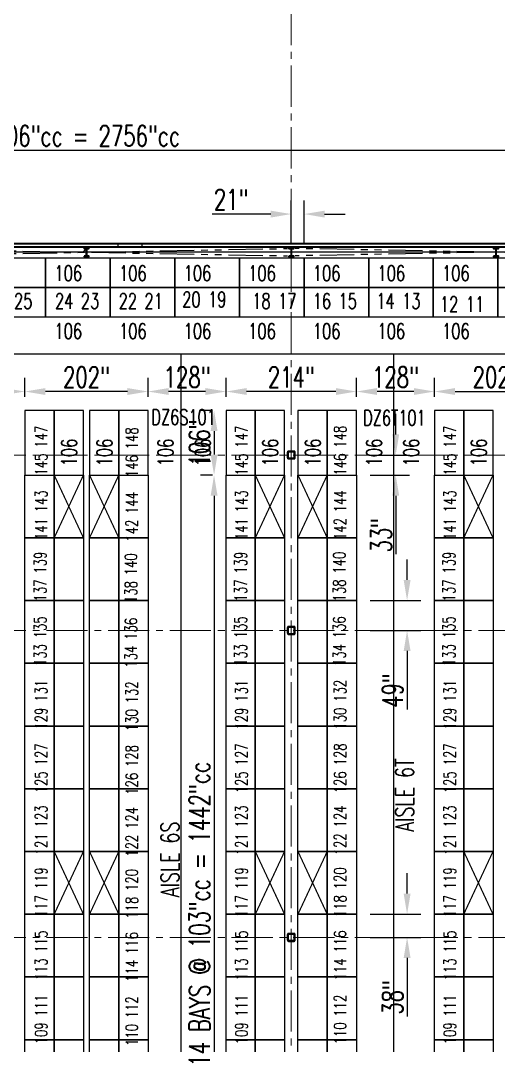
# Model space of a CAD drawing. Header units: inches. Extents: x -1028 to 37906, y -2339 to 19896.
# Drawn here: x 5426 to 6210, y 2828 to 4511 of the extents above; entities that cross this region are included whole.
import ezdxf

# ---------------------------------------------------------------- set-up
doc = ezdxf.new("R2010")
doc.units = ezdxf.units.IN
doc.header["$LTSCALE"] = 90
doc.header["$MEASUREMENT"] = 0
for name, pattern in [('CENTER2', [1.125, 0.75, -0.125, 0.125, -0.125]), ('HIDDEN', [0.375, 0.25, -0.125]), ('HIDDEN2', [0.1875, 0.125, -0.0625]), ('PHANTOM2', [1.25, 0.625, -0.125, 0.125, -0.125, 0.125, -0.125])]:
    doc.linetypes.add(name, pattern=pattern)
for name, color, linetype in [('FDIM', 2, 'Continuous'), ('HIDDENL', 94, 'HIDDEN'), ('RACKING', 5, 'Continuous')]:
    doc.layers.add(name, color=color, linetype=linetype)
for name, color, linetype, lineweight in [('X02461AFP1$0$UCB', 1, 'Continuous', 25), ('X02461AFP1$0$UCENTER', 9, 'CENTER2', 13), ('X02461AFP1$0$UCOLS', 6, 'Continuous', 40), ('X02461AFP1$0$UFACCESS', 2, 'HIDDEN2', 25), ('X02461AFP1$0$UWI1', 6, 'Continuous', 40), ('X02461AFP1$0$UXBRACE', 2, 'PHANTOM2', 25)]:
    doc.layers.add(name, color=color, linetype=linetype, lineweight=lineweight)
doc.styles.add('2thirds', font='romans.shx', dxfattribs={"width": 0.7})
doc.dimstyles.new('2tfrac16', dxfattribs={"dimscale": 360, "dimtxt": 0.0938, "dimasz": 0.0938, "dimexe": 0.0625, "dimexo": 0.0625, "dimgap": 0.01, "dimtad": 1, "dimdec": 4, "dimzin": 1, "dimdsep": 46, "dimlunit": 5, "dimtxsty": '2thirds', "dimcen": 0.09, "dimclrd": 256, "dimclre": 256, "dimclrt": 256, "dimadec": 0, "dimazin": 0, "dimtfac": 0.75, "dimtdec": 4, "dimtofl": 0, "dimtmove": 0, "dimatfit": 0, "dimfxl": 1, "dimfrac": 2, "dimtolj": 1, "dimtzin": 0, "dimarcsym": 0})

# ---------------------------------------------------------------- blocks, each defined once
blk = doc.blocks.new('BAY')
blk.add_lwpolyline([(1, 1), (1, 0), (0, 0), (0, 1)], close=True)
blk = doc.blocks.new('*D14')
at = {"layer": 'Defpoints', "color": 0}
for p in [(6307, 3902.2), (6105, 3871), (6307, 3871)]:
    blk.add_point(p, dxfattribs=at)
at = {"layer": 'FDIM', "lineweight": -2}
for p, q in [((6105, 3893.5), (6105, 3924.7)), ((6307, 3893.5), (6307, 3924.7)), ((6138.7, 3902.2), (6273.2, 3902.2))]:
    blk.add_line(p, q, dxfattribs=at)
at = {"layer": 'FDIM'}
for points in [[(6138.7, 3907.9), (6138.7, 3896.6), (6105, 3902.2)], [(6273.2, 3907.9), (6273.2, 3896.6), (6307, 3902.2)]]:
    blk.add_solid(points, dxfattribs=at)
at = {"layer": 'FDIM', "insert": (6206, 3925.9), "char_height": 33.77, "attachment_point": 5, "style": '2thirds'}
blk.add_mtext('\\A1;202"', dxfattribs=at)
blk = doc.blocks.new('*D16')
at = {"layer": 'Defpoints', "color": 0}
for p in [(5977, 3902.2), (5977, 3871), (6105, 3871)]:
    blk.add_point(p, dxfattribs=at)
at = {"layer": 'FDIM', "lineweight": -2}
for p, q in [((5977, 3893.5), (5977, 3924.7)), ((6105, 3893.5), (6105, 3924.7)), ((6071.2, 3902.2), (6010.7, 3902.2))]:
    blk.add_line(p, q, dxfattribs=at)
at = {"layer": 'FDIM'}
for points in [[(6010.7, 3907.9), (6010.7, 3896.6), (5977, 3902.2)], [(6071.2, 3907.9), (6071.2, 3896.6), (6105, 3902.2)]]:
    blk.add_solid(points, dxfattribs=at)
at = {"layer": 'FDIM', "insert": (6041, 3925.9), "char_height": 33.77, "attachment_point": 5, "style": '2thirds'}
blk.add_mtext('\\A1;128"', dxfattribs=at)
blk = doc.blocks.new('*D17')
at = {"layer": 'Defpoints', "color": 0}
for p in [(5763, 3902.2), (5763, 3871), (5977, 3871)]:
    blk.add_point(p, dxfattribs=at)
at = {"layer": 'FDIM', "lineweight": -2}
for p, q in [((5763, 3893.5), (5763, 3924.7)), ((5977, 3893.5), (5977, 3924.7)), ((5943.2, 3902.2), (5796.7, 3902.2))]:
    blk.add_line(p, q, dxfattribs=at)
at = {"layer": 'FDIM'}
for points in [[(5796.7, 3907.9), (5796.7, 3896.6), (5763, 3902.2)], [(5943.2, 3907.9), (5943.2, 3896.6), (5977, 3902.2)]]:
    blk.add_solid(points, dxfattribs=at)
at = {"layer": 'FDIM', "insert": (5870, 3925.9), "char_height": 33.77, "attachment_point": 5, "style": '2thirds'}
blk.add_mtext('\\A1;214"', dxfattribs=at)
blk = doc.blocks.new('*D18')
at = {"layer": 'Defpoints', "color": 0}
for p in [(5635, 3902.2), (5635, 3871), (5763, 3871)]:
    blk.add_point(p, dxfattribs=at)
at = {"layer": 'FDIM', "lineweight": -2}
for p, q in [((5635, 3893.5), (5635, 3924.7)), ((5763, 3893.5), (5763, 3924.7)), ((5729.2, 3902.2), (5668.7, 3902.2))]:
    blk.add_line(p, q, dxfattribs=at)
at = {"layer": 'FDIM'}
for points in [[(5668.7, 3907.9), (5668.7, 3896.6), (5635, 3902.2)], [(5729.2, 3907.9), (5729.2, 3896.6), (5763, 3902.2)]]:
    blk.add_solid(points, dxfattribs=at)
at = {"layer": 'FDIM', "insert": (5699, 3925.9), "char_height": 33.77, "attachment_point": 5, "style": '2thirds'}
blk.add_mtext('\\A1;128"', dxfattribs=at)
blk = doc.blocks.new('*D19')
at = {"layer": 'Defpoints', "color": 0}
for p in [(5433, 3902.2), (5433, 3871), (5635, 3871)]:
    blk.add_point(p, dxfattribs=at)
at = {"layer": 'FDIM', "lineweight": -2}
for p, q in [((5433, 3893.5), (5433, 3924.7)), ((5635, 3893.5), (5635, 3924.7)), ((5601.2, 3902.2), (5466.7, 3902.2))]:
    blk.add_line(p, q, dxfattribs=at)
at = {"layer": 'FDIM'}
for points in [[(5466.7, 3907.9), (5466.7, 3896.6), (5433, 3902.2)], [(5601.2, 3907.9), (5601.2, 3896.6), (5635, 3902.2)]]:
    blk.add_solid(points, dxfattribs=at)
at = {"layer": 'FDIM', "insert": (5534, 3925.9), "char_height": 33.77, "attachment_point": 5, "style": '2thirds'}
blk.add_mtext('\\A1;202"', dxfattribs=at)
blk = doc.blocks.new('*D20')
at = {"layer": 'Defpoints', "color": 0}
for p in [(5433, 3902.2), (5305, 3871), (5433, 3871)]:
    blk.add_point(p, dxfattribs=at)
at = {"layer": 'FDIM', "lineweight": -2}
for p, q in [((5305, 3893.5), (5305, 3924.7)), ((5433, 3893.5), (5433, 3924.7)), ((5338.7, 3902.2), (5399.2, 3902.2))]:
    blk.add_line(p, q, dxfattribs=at)
at = {"layer": 'FDIM'}
for points in [[(5338.7, 3907.9), (5338.7, 3896.6), (5305, 3902.2)], [(5399.2, 3907.9), (5399.2, 3896.6), (5433, 3902.2)]]:
    blk.add_solid(points, dxfattribs=at)
at = {"layer": 'FDIM', "insert": (5369, 3925.9), "char_height": 33.77, "attachment_point": 5, "style": '2thirds'}
blk.add_mtext('\\A1;128"', dxfattribs=at)
blk = doc.blocks.new('*D33')
at = {"layer": 'Defpoints', "color": 0}
for p in [(5763, 3765), (5743.3, 2323), (5763, 2323)]:
    blk.add_point(p, dxfattribs=at)
at = {"layer": 'FDIM', "lineweight": -2}
for p, q in [((5740.5, 3765), (5720.8, 3765)), ((5743.3, 3731.2), (5743.3, 2356.8)), ((5740.5, 2323), (5720.8, 2323))]:
    blk.add_line(p, q, dxfattribs=at)
at = {"layer": 'FDIM'}
for points in [[(5737.7, 3731.2), (5749, 3731.2), (5743.3, 3765)], [(5737.7, 2356.8), (5749, 2356.8), (5743.3, 2323)]]:
    blk.add_solid(points, dxfattribs=at)
at = {"layer": 'FDIM', "insert": (5719.6, 3044), "char_height": 33.768, "attachment_point": 5, "rotation": 90, "style": '2thirds'}
blk.add_mtext('\\A1;14 BAYS @ 103"cc = 1442"cc', dxfattribs=at)
blk = doc.blocks.new('*D34')
at = {"layer": 'Defpoints', "color": 0}
for p in [(5763, 3871), (5743.3, 3765), (5763, 3765)]:
    blk.add_point(p, dxfattribs=at)
at = {"layer": 'FDIM', "lineweight": -2}
for p, q in [((5740.5, 3871), (5720.8, 3871)), ((5743.3, 3837.2), (5743.3, 3798.8)), ((5740.5, 3765), (5720.8, 3765))]:
    blk.add_line(p, q, dxfattribs=at)
at = {"layer": 'FDIM'}
for points in [[(5737.7, 3837.2), (5749, 3837.2), (5743.3, 3871)], [(5737.7, 3798.8), (5749, 3798.8), (5743.3, 3765)]]:
    blk.add_solid(points, dxfattribs=at)
at = {"layer": 'FDIM', "insert": (5719.6, 3818), "char_height": 33.77, "attachment_point": 5, "rotation": 90, "style": '2thirds'}
blk.add_mtext('\\A1;106"', dxfattribs=at)
blk = doc.blocks.new('*D53')
at = {"layer": 'Defpoints', "color": 0}
for p in [(5977, 3044), (5977, 3006), (6060, 3006)]:
    blk.add_point(p, dxfattribs=at)
at = {"layer": 'FDIM', "lineweight": -2}
for p, q in [((6060, 3077.8), (6060, 3111.5)), ((5999.5, 3044), (6082.5, 3044)), ((5999.5, 3006), (6082.5, 3006)), ((6060, 2972.2), (6060, 2876.1))]:
    blk.add_line(p, q, dxfattribs=at)
at = {"layer": 'FDIM'}
for points in [[(6054.4, 3077.8), (6065.7, 3077.8), (6060, 3044)], [(6054.4, 2972.2), (6065.7, 2972.2), (6060, 3006)]]:
    blk.add_solid(points, dxfattribs=at)
at = {"layer": 'FDIM', "insert": (6036.3, 2907.3), "char_height": 33.77, "attachment_point": 5, "rotation": 90, "style": '2thirds'}
blk.add_mtext('\\A1;38"', dxfattribs=at)
blk = doc.blocks.new('*D54')
at = {"layer": 'Defpoints', "color": 0}
for p in [(5977, 3559), (5977, 3510), (6060, 3510)]:
    blk.add_point(p, dxfattribs=at)
at = {"layer": 'FDIM', "lineweight": -2}
for p, q in [((6060, 3592.8), (6060, 3626.5)), ((5999.5, 3559), (6082.5, 3559)), ((5999.5, 3510), (6082.5, 3510)), ((6060, 3476.2), (6060, 3380.1))]:
    blk.add_line(p, q, dxfattribs=at)
at = {"layer": 'FDIM'}
for points in [[(6054.4, 3592.8), (6065.7, 3592.8), (6060, 3559)], [(6054.4, 3476.2), (6065.7, 3476.2), (6060, 3510)]]:
    blk.add_solid(points, dxfattribs=at)
at = {"layer": 'FDIM', "insert": (6036.3, 3411.3), "char_height": 33.77, "attachment_point": 5, "rotation": 90, "style": '2thirds'}
blk.add_mtext('\\A1;49"', dxfattribs=at)
blk = doc.blocks.new('*D55')
at = {"layer": 'Defpoints', "color": 0}
for p in [(5981.4, 3798), (5977, 3765), (6041.3, 3765)]:
    blk.add_point(p, dxfattribs=at)
at = {"layer": 'FDIM', "lineweight": -2}
for p, q in [((6041.3, 3831.8), (6041.3, 3865.5)), ((6003.9, 3798), (6063.8, 3798)), ((5999.5, 3765), (6063.8, 3765)), ((6041.3, 3731.2), (6041.3, 3635.1))]:
    blk.add_line(p, q, dxfattribs=at)
at = {"layer": 'FDIM'}
for points in [[(6035.7, 3831.8), (6047, 3831.8), (6041.3, 3798)], [(6035.7, 3731.2), (6047, 3731.2), (6041.3, 3765)]]:
    blk.add_solid(points, dxfattribs=at)
at = {"layer": 'FDIM', "insert": (6017.6, 3666.3), "char_height": 33.77, "attachment_point": 5, "rotation": 90, "style": '2thirds'}
blk.add_mtext('\\A1;33"', dxfattribs=at)
blk = doc.blocks.new('*D59')
at = {"layer": 'Defpoints', "color": 0}
for p in [(3983, 4298.2), (3983, 4121), (6739, 4121)]:
    blk.add_point(p, dxfattribs=at)
at = {"layer": 'FDIM', "lineweight": -2}
for p, q in [((3983, 4143.5), (3983, 4320.7)), ((6739, 4143.5), (6739, 4320.7)), ((6705.2, 4298.2), (4016.7, 4298.2))]:
    blk.add_line(p, q, dxfattribs=at)
at = {"layer": 'FDIM'}
for points in [[(4016.7, 4303.8), (4016.7, 4292.6), (3983, 4298.2)], [(6705.2, 4303.8), (6705.2, 4292.6), (6739, 4298.2)]]:
    blk.add_solid(points, dxfattribs=at)
at = {"layer": 'FDIM', "insert": (5437.2, 4321.9), "char_height": 33.768, "attachment_point": 5, "style": '2thirds'}
blk.add_mtext('\\A1;26 BAYS @ 106"cc = 2756"cc', dxfattribs=at)
blk = doc.blocks.new('*D61')
at = {"layer": 'Defpoints', "color": 0}
for p in [(5870, 4193.6), (5870, 4121), (5891, 4121)]:
    blk.add_point(p, dxfattribs=at)
at = {"layer": 'FDIM', "lineweight": -2}
for p, q in [((5870, 4143.5), (5870, 4216.1)), ((5891, 4143.5), (5891, 4216.1)), ((5836.2, 4193.6), (5740.1, 4193.6)), ((5924.7, 4193.6), (5958.5, 4193.6))]:
    blk.add_line(p, q, dxfattribs=at)
at = {"layer": 'FDIM'}
for points in [[(5836.2, 4199.2), (5836.2, 4187.9), (5870, 4193.6)], [(5924.7, 4199.2), (5924.7, 4187.9), (5891, 4193.6)]]:
    blk.add_solid(points, dxfattribs=at)
at = {"layer": 'FDIM', "insert": (5771.3, 4217.3), "char_height": 33.77, "attachment_point": 5, "style": '2thirds'}
blk.add_mtext('\\A1;21"', dxfattribs=at)

msp = doc.modelspace()

# ---------------------------------------------------------------- linework, layer by layer
for p, q in [((6705.064993, 3963.823245), (4028.181153, 3963.823245)), ((5688.889161, 3964.060271), (5688.889161, 198.373038)), ((6037.640647, 3964.146436), (6037.640647, 198.081331))]:
    msp.add_line(p, q)
at = {"layer": 'HIDDENL', "const_width": 2}
for points in [[(5480.978386, 3661.985913), (5528.978386, 3764.985913)], [(5480.978386, 3764.985913), (5528.978386, 3661.985913)], [(5538.978386, 3764.985913), (5586.978386, 3661.985913)], [(5538.978386, 3661.985913), (5586.978386, 3764.985913)], [(5810.978386, 3764.985913), (5858.978386, 3661.985913)], [(5810.978386, 3661.985913), (5858.978386, 3764.985913)], [(5880.978386, 3764.985913), (5928.978386, 3661.985913)], [(5880.978386, 3661.985913), (5928.978386, 3764.985913)], [(6152.978386, 3661.985913), (6200.978386, 3764.985913)], [(6152.978386, 3764.985913), (6200.978386, 3661.985913)], [(5480.978386, 3043.985913), (5528.978386, 3146.985913)], [(5480.978386, 3146.985913), (5528.978386, 3043.985913)], [(5538.978386, 3146.985913), (5586.978386, 3043.985913)], [(5538.978386, 3043.985913), (5586.978386, 3146.985913)], [(5810.978386, 3146.985913), (5858.978386, 3043.985913)], [(5810.978386, 3043.985913), (5858.978386, 3146.985913)], [(5880.978386, 3146.985913), (5928.978386, 3043.985913)], [(5880.978386, 3043.985913), (5928.978386, 3146.985913)], [(6152.978386, 3043.985913), (6200.978386, 3146.985913)], [(6152.978386, 3146.985913), (6200.978386, 3043.985913)]]:
    msp.add_lwpolyline(points, dxfattribs=at)
at = {"layer": 'X02461AFP1$0$UCB'}
for p, q in [((6766.091208, 4130.996885), (3904.978386, 4130.996885)), ((5535.722179, 4138.985913), (5527.72544, 4130.989173))]:
    msp.add_line(p, q, dxfattribs=at)
at = {"layer": 'X02461AFP1$0$UCENTER'}
for p, q in [((5869.978386, -1198.813599), (5869.978386, 4853.515788)), ((7358.264777, 4130.985913), (1014.154905, 4130.985913)), ((7358.264777, 3797.985913), (3816.460771, 3797.985913)), ((7358.264777, 3509.985913), (3816.460771, 3509.985913)), ((7358.264777, 3005.985913), (1014.154905, 3005.985913))]:
    msp.add_line(p, q, dxfattribs=at)
at = {"layer": 'X02461AFP1$0$UCOLS'}
for points in [[(5529.980886, 4124.685913), (5529.980886, 4124.155913), (5537.975886, 4124.155913), (5537.975886, 4124.685913), (5534.913386, 4124.685913, -0.4142135624), (5534.130886, 4125.468413), (5534.130886, 4136.503413, -0.4142135624), (5534.913386, 4137.285913), (5537.975886, 4137.285913), (5537.975886, 4137.815913), (5529.980886, 4137.815913), (5529.980886, 4137.285913), (5533.043386, 4137.285913, -0.4142135624), (5533.825886, 4136.503413), (5533.825886, 4125.468413, -0.4142135624), (5533.043386, 4124.685913)], [(5865.980886, 4124.685913), (5865.980886, 4124.155913), (5873.975886, 4124.155913), (5873.975886, 4124.685913), (5870.913386, 4124.685913, -0.4142135624), (5870.130886, 4125.468413), (5870.130886, 4136.503413, -0.4142135624), (5870.913386, 4137.285913), (5873.975886, 4137.285913), (5873.975886, 4137.815913), (5865.980886, 4137.815913), (5865.980886, 4137.285913), (5869.043386, 4137.285913, -0.4142135624), (5869.825886, 4136.503413), (5869.825886, 4125.468413, -0.4142135624), (5869.043386, 4124.685913)], [(6201.980886, 4124.685913), (6201.980886, 4124.155913), (6209.975886, 4124.155913), (6209.975886, 4124.685913), (6206.913386, 4124.685913, -0.4142135624), (6206.130886, 4125.468413), (6206.130886, 4136.503413, -0.4142135624), (6206.913386, 4137.285913), (6209.975886, 4137.285913), (6209.975886, 4137.815913), (6201.980886, 4137.815913), (6201.980886, 4137.285913), (6205.043386, 4137.285913, -0.4142135624), (6205.825886, 4136.503413), (6205.825886, 4125.468413, -0.4142135624), (6205.043386, 4124.685913)], [(5863.978386, 3793.235913, 0.4142135624), (5865.228386, 3791.985913), (5874.728386, 3791.985913, 0.4142135624), (5875.978386, 3793.235913), (5875.978386, 3802.735913, 0.4142135624), (5874.728386, 3803.985913), (5865.228386, 3803.985913, 0.4142135624), (5863.978386, 3802.735913)], [(5864.603386, 3793.235913, 0.4142135624), (5865.228386, 3792.610913), (5874.728386, 3792.610913, 0.4142135624), (5875.353386, 3793.235913), (5875.353386, 3802.735913, 0.4142135624), (5874.728386, 3803.360913), (5865.228386, 3803.360913, 0.4142135624), (5864.603386, 3802.735913)], [(5863.978386, 3505.235913, 0.4142135624), (5865.228386, 3503.985913), (5874.728386, 3503.985913, 0.4142135624), (5875.978386, 3505.235913), (5875.978386, 3514.735913, 0.4142135624), (5874.728386, 3515.985913), (5865.228386, 3515.985913, 0.4142135624), (5863.978386, 3514.735913)], [(5864.603386, 3505.235913, 0.4142135624), (5865.228386, 3504.610913), (5874.728386, 3504.610913, 0.4142135624), (5875.353386, 3505.235913), (5875.353386, 3514.735913, 0.4142135624), (5874.728386, 3515.360913), (5865.228386, 3515.360913, 0.4142135624), (5864.603386, 3514.735913)], [(5863.978386, 3001.235913, 0.4142135624), (5865.228386, 2999.985913), (5874.728386, 2999.985913, 0.4142135624), (5875.978386, 3001.235913), (5875.978386, 3010.735913, 0.4142135624), (5874.728386, 3011.985913), (5865.228386, 3011.985913, 0.4142135624), (5863.978386, 3010.735913)], [(5864.603386, 3001.235913, 0.4142135624), (5865.228386, 3000.610913), (5874.728386, 3000.610913, 0.4142135624), (5875.353386, 3001.235913), (5875.353386, 3010.735913, 0.4142135624), (5874.728386, 3011.360913), (5865.228386, 3011.360913, 0.4142135624), (5864.603386, 3010.735913)]]:
    msp.add_lwpolyline(points, format="xyb", close=True, dxfattribs=at)
at = {"layer": 'X02461AFP1$0$UFACCESS'}
msp.add_lwpolyline([(5625.268449, 4143.921917), (5585.268449, 4143.921917), (5585.268449, 4139.921917), (5625.268449, 4139.921917)], close=True, dxfattribs=at)
at = {"layer": 'X02461AFP1$0$UWI1'}
for p, q in [((6782.076442, 4144.985913), (3832.951467, 4144.985913)), ((6784.076442, 4138.985913), (3896.978386, 4138.985913))]:
    msp.add_line(p, q, dxfattribs=at)
at = {"layer": 'X02461AFP1$0$UXBRACE'}
for p, q in [((5204.613958, 4136.985913), (5863.545502, 4124.985913)), ((5204.613958, 4124.985913), (5863.545502, 4136.985913)), ((6535.444158, 4124.985913), (5876.512614, 4136.985913)), ((6535.444158, 4136.985913), (5876.512614, 4124.985913))]:
    msp.add_line(p, q, dxfattribs=at)

# ---------------------------------------------------------------- block references
at = {"layer": 'RACKING', "xscale": -48, "yscale": 106, "zscale": 48, "rotation": 270}
for p in [(5360.978386, 4072.985913), (5466.978386, 4072.985913), (5572.978386, 4072.985913), (5678.978386, 4072.985913), (5784.978386, 4072.985913), (5890.978386, 4072.985913), (5996.978386, 4072.985913), (6102.978386, 4072.985913), (6208.978386, 4072.985913), (5360.978386, 4024.985913), (5466.978386, 4024.985913), (5572.978386, 4024.985913), (5678.978386, 4024.985913), (5784.978386, 4024.985913), (5890.978386, 4024.985913), (5996.978386, 4024.985913), (6102.978386, 4024.985913), (6208.978386, 4024.985913)]:
    msp.add_blockref('BAY', p, dxfattribs=at)
at = {"layer": 'RACKING', "zscale": 48}
for p, xscale, yscale in [((5480.978386, 3764.985913), -48, 106), ((5528.978386, 3764.985913), -48, 106), ((5586.978386, 3764.985913), -48, 106), ((5634.978386, 3764.985913), -48, 106), ((5810.978386, 3764.985913), -48, 106), ((5858.978386, 3764.985913), -48, 106), ((5928.978386, 3764.985913), -48, 106), ((5976.978386, 3764.985913), -48, 106), ((6152.978386, 3764.985913), -48, 106), ((6200.978386, 3764.985913), -48, 106), ((5432.978386, 3661.985913), 48, 103), ((5480.978386, 3661.985913), 48, 103), ((5538.978386, 3661.985913), 48, 103), ((5586.978386, 3661.985913), 48, 103), ((5762.978386, 3661.985913), 48, 103), ((5810.978386, 3661.985913), 48, 103), ((5880.978386, 3661.985913), 48, 103), ((5928.978386, 3661.985913), 48, 103), ((6104.978386, 3661.985913), 48, 103), ((6152.978386, 3661.985913), 48, 103), ((5432.978386, 3558.985913), 48, 103), ((5480.978386, 3558.985913), 48, 103), ((5538.978386, 3558.985913), 48, 103), ((5586.978386, 3558.985913), 48, 103), ((5762.978386, 3558.985913), 48, 103), ((5810.978386, 3558.985913), 48, 103), ((5880.978386, 3558.985913), 48, 103), ((5928.978386, 3558.985913), 48, 103), ((6104.978386, 3558.985913), 48, 103), ((6152.978386, 3558.985913), 48, 103), ((5432.978386, 3455.985913), 48, 103), ((5480.978386, 3455.985913), 48, 103), ((5538.978386, 3455.985913), 48, 103), ((5586.978386, 3455.985913), 48, 103), ((5762.978386, 3455.985913), 48, 103), ((5810.978386, 3455.985913), 48, 103), ((5880.978386, 3455.985913), 48, 103), ((5928.978386, 3455.985913), 48, 103), ((6104.978386, 3455.985913), 48, 103), ((6152.978386, 3455.985913), 48, 103), ((5432.978386, 3352.985913), 48, 103), ((5480.978386, 3352.985913), 48, 103), ((5538.978386, 3352.985913), 48, 103), ((5586.978386, 3352.985913), 48, 103), ((5762.978386, 3352.985913), 48, 103), ((5810.978386, 3352.985913), 48, 103), ((5880.978386, 3352.985913), 48, 103), ((5928.978386, 3352.985913), 48, 103), ((6104.978386, 3352.985913), 48, 103), ((6152.978386, 3352.985913), 48, 103), ((5432.978386, 3249.985913), 48, 103), ((5480.978386, 3249.985913), 48, 103), ((5538.978386, 3249.985913), 48, 103), ((5586.978386, 3249.985913), 48, 103), ((5762.978386, 3249.985913), 48, 103), ((5810.978386, 3249.985913), 48, 103), ((5880.978386, 3249.985913), 48, 103), ((5928.978386, 3249.985913), 48, 103), ((6104.978386, 3249.985913), 48, 103), ((6152.978386, 3249.985913), 48, 103), ((5432.978386, 3146.985913), 48, 103), ((5480.978386, 3146.985913), 48, 103), ((5538.978386, 3146.985913), 48, 103), ((5586.978386, 3146.985913), 48, 103), ((5762.978386, 3146.985913), 48, 103), ((5810.978386, 3146.985913), 48, 103), ((5880.978386, 3146.985913), 48, 103), ((5928.978386, 3146.985913), 48, 103), ((6104.978386, 3146.985913), 48, 103), ((6152.978386, 3146.985913), 48, 103), ((5432.978386, 3043.985913), 48, 103), ((5480.978386, 3043.985913), 48, 103), ((5538.978386, 3043.985913), 48, 103), ((5586.978386, 3043.985913), 48, 103), ((5762.978386, 3043.985913), 48, 103), ((5810.978386, 3043.985913), 48, 103), ((5880.978386, 3043.985913), 48, 103), ((5928.978386, 3043.985913), 48, 103), ((6104.978386, 3043.985913), 48, 103), ((6152.978386, 3043.985913), 48, 103), ((5432.978386, 2940.985913), 48, 103), ((5480.978386, 2940.985913), 48, 103), ((5538.978386, 2940.985913), 48, 103), ((5586.978386, 2940.985913), 48, 103), ((5762.978386, 2940.985913), 48, 103), ((5810.978386, 2940.985913), 48, 103), ((5880.978386, 2940.985913), 48, 103), ((5928.978386, 2940.985913), 48, 103), ((6104.978386, 2940.985913), 48, 103), ((6152.978386, 2940.985913), 48, 103), ((5432.978386, 2837.985913), 48, 103), ((5480.978386, 2837.985913), 48, 103), ((5538.978386, 2837.985913), 48, 103), ((5586.978386, 2837.985913), 48, 103), ((5762.978386, 2837.985913), 48, 103), ((5810.978386, 2837.985913), 48, 103), ((5880.978386, 2837.985913), 48, 103), ((5928.978386, 2837.985913), 48, 103), ((6104.978386, 2837.985913), 48, 103), ((6152.978386, 2837.985913), 48, 103), ((5432.978386, 2734.985913), 48, 103), ((5480.978386, 2734.985913), 48, 103), ((5538.978386, 2734.985913), 48, 103), ((5586.978386, 2734.985913), 48, 103), ((5762.978386, 2734.985913), 48, 103), ((5810.978386, 2734.985913), 48, 103), ((5880.978386, 2734.985913), 48, 103), ((5928.978386, 2734.985913), 48, 103), ((6104.978386, 2734.985913), 48, 103), ((6152.978386, 2734.985913), 48, 103)]:
    msp.add_blockref('BAY', p, dxfattribs=dict(at, xscale=xscale, yscale=yscale))

# ---------------------------------------------------------------- texts
at = {"char_height": 25, "width": 113.26176624, "attachment_point": 1, "style": '2thirds'}
for s, insert in [('DZ6S101', (5640.455059, 3872.59554)), ('DZ6T101', (5987.909051, 3871.580393))]:
    msp.add_mtext(s, dxfattribs=dict(at, insert=insert))
at = {"layer": 'FDIM', "style": '2thirds', "width": 0.7}
for s, p in [('106', (5481.375269, 4083.789602)), ('106', (5587.375269, 4083.789602)), ('106', (5693.375269, 4083.789602)), ('106', (5799.375269, 4083.789602)), ('106', (5905.375269, 4083.789602)), ('106', (6011.375269, 4083.789602)), ('106', (6117.375269, 4083.789602)), ('26 25', (5372.716905, 4038.186761)), ('24 23', (5482.326182, 4038.186761)), ('22 21', (5586.715969, 4038.186761)), ('20 19', (5691.105757, 4040.795476)), ('18 17', (5805.934523, 4038.186761)), ('16 15', (5905.104821, 4038.186761)), ('14 13', (6009.494609, 4038.186761)), ('12 11', (6113.884364, 4032.96929)), ('106', (5481.375269, 3988.832465)), ('106', (5587.375269, 3988.832465)), ('106', (5693.375269, 3988.832465)), ('106', (5799.375269, 3988.832465)), ('106', (5905.375269, 3988.832465)), ('106', (6011.375269, 3988.832465)), ('106', (6117.375269, 3988.832465))]:
    msp.add_text(s, height=25.2085466, dxfattribs=at).set_placement(p)
for s, height, p in [('145 147', 20, (5469.511235, 3764.407741)), ('146 148', 20, (5618.293402, 3761.798995)), ('145 147', 20, (5798.303087, 3764.407741)), ('146 148', 20, (5960.169956, 3764.407731)), ('145 147', 20, (6140.142239, 3764.407741)), ('106', 25.2085466, (5518.174697, 3779.382795)), ('106', 25.2085466, (5576.174697, 3779.382795)), ('106', 25.2085466, (5676.36959, 3779.382795)), ('106', 25.2085466, (5737.547659, 3779.382795)), ('106', 25.2085466, (5848.174697, 3779.382795)), ('106', 25.2085466, (5918.174697, 3779.382795)), ('106', 25.2085466, (6018.36959, 3779.382795)), ('106', 25.2085466, (6079.547659, 3779.382795)), ('106', 25.2085466, (6190.174697, 3779.382795)), ('141 143', 20, (5469.511235, 3658.407741)), ('141 143', 20, (5798.303087, 3658.407741)), ('142 144', 20, (5960.169956, 3658.407731)), ('141 143', 20, (6140.142239, 3658.407741)), ('142 144', 20, (5618.293402, 3655.798995)), ('137 139', 20, (5468.044233, 3557.616996)), ('137 139', 20, (5796.836085, 3557.616996)), ('138 140', 20, (5958.702953, 3557.616986)), ('137 139', 20, (6138.675237, 3557.616996)), ('138 140', 20, (5616.8264, 3555.008251)), ('133 135', 20, (5468.044233, 3451.616996)), ('134 136', 20, (5616.8264, 3449.008251)), ('133 135', 20, (5796.836085, 3451.616996)), ('134 136', 20, (5958.702953, 3451.616986)), ('133 135', 20, (6138.675237, 3451.616996)), ('129 131', 20, (5469.511235, 3347.270567)), ('130 132', 20, (5618.293402, 3344.661821)), ('129 131', 20, (5798.303087, 3347.270567)), ('130 132', 20, (5960.169956, 3347.270557)), ('129 131', 20, (6140.142239, 3347.270567)), ('125 127', 20, (5469.511235, 3242.717043)), ('126 128', 20, (5618.293402, 3240.108297)), ('125 127', 20, (5798.303087, 3242.717043)), ('126 128', 20, (5960.169956, 3242.717032)), ('125 127', 20, (6140.142239, 3242.717043)), ('AISLE 6T', 30, (6070.987148, 3179.404231)), ('121 123', 20, (5469.514071, 3140.929299)), ('122 124', 20, (5618.296238, 3138.320553)), ('121 123', 20, (5798.305923, 3140.929299)), ('122 124', 20, (5960.172792, 3140.929288)), ('121 123', 20, (6140.145075, 3140.929299)), ('AISLE 6S', 30, (5686.026432, 3071.834011)), ('117 119', 20, (5469.514071, 3039.268653)), ('118 120', 20, (5618.296238, 3036.659907)), ('117 119', 20, (5798.305923, 3039.268653)), ('118 120', 20, (5960.172792, 3039.268643)), ('117 119', 20, (6140.145075, 3039.268653)), ('113 115', 20, (5469.514071, 2935.58503)), ('114 116', 20, (5618.296238, 2932.976284)), ('113 115', 20, (5798.305923, 2935.58503)), ('114 116', 20, (5960.172792, 2935.585019)), ('113 115', 20, (6140.145075, 2935.58503)), ('109 111', 20, (5469.514071, 2830.308249)), ('110 112', 20, (5618.296238, 2827.699504)), ('109 111', 20, (5798.305923, 2830.308249)), ('110 112', 20, (5960.172792, 2830.308239)), ('109 111', 20, (6140.145075, 2830.308249))]:
    msp.add_text(s, height=height, rotation=90, dxfattribs=at).set_placement(p)

# ---------------------------------------------------------------- dimensions: what is measured, and where the dimension line sits
at = {"layer": 'FDIM'}
dim = msp.add_linear_dim(base=(3982.978386, 4298.201118), p1=(6738.978386, 4120.985913), p2=(3982.978386, 4120.985913), text='26 BAYS @ 106"cc = <>cc', dimstyle='2tfrac16', override={"dimpost": '"'}, dxfattribs=at)
dim.commit()
dim.dimension.update_dxf_attribs({"geometry": '*D59', "text_midpoint": (5437.198855, 4298.201118), "dimtype": 160})
for base, p1, p2, picture, middle in [((5869.978386, 4193.576488), (5890.978386, 4120.985913), (5869.978386, 4120.985913), '*D61', (5771.265186, 4217.276488)), ((5432.978386, 3902.228323), (5304.978386, 3870.985913), (5432.978386, 3870.985913), '*D20', (5368.978386, 3925.928323)), ((5432.978386, 3902.228323), (5634.978386, 3870.985913), (5432.978386, 3870.985913), '*D19', (5533.978386, 3925.928323)), ((5634.978386, 3902.228323), (5762.978386, 3870.985913), (5634.978386, 3870.985913), '*D18', (5698.978386, 3925.928323)), ((5762.978386, 3902.228323), (5976.978386, 3870.985913), (5762.978386, 3870.985913), '*D17', (5869.978386, 3925.928323)), ((5976.978386, 3902.228323), (6104.978386, 3870.985913), (5976.978386, 3870.985913), '*D16', (6040.978386, 3925.928323)), ((6306.978386, 3902.228323), (6104.978386, 3870.985913), (6306.978386, 3870.985913), '*D14', (6205.978386, 3925.928323))]:
    dim = msp.add_linear_dim(base=base, p1=p1, p2=p2, dimstyle='2tfrac16', override={"dimpost": '"'}, dxfattribs=at)
    dim.commit()
    dim.dimension.update_dxf_attribs({"geometry": picture, "text_midpoint": middle})
for base, p1, p2, picture, middle in [((5743.328146, 3764.985913), (5762.978386, 3870.985913), (5762.978386, 3764.985913), '*D34', (5719.628146, 3817.985913)), ((6041.323075, 3764.985913), (5981.441005, 3797.985913), (5976.978386, 3764.985913), '*D55', (6017.623075, 3666.272713)), ((6060.036242, 3509.985913), (5976.978386, 3558.985913), (5976.978386, 3509.985913), '*D54', (6036.336242, 3411.272713)), ((6060.036242, 3005.985913), (5976.978386, 3043.985913), (5976.978386, 3005.985913), '*D53', (6036.336242, 2907.272713))]:
    dim = msp.add_linear_dim(base=base, p1=p1, p2=p2, angle=90, dimstyle='2tfrac16', override={"dimpost": '"'}, dxfattribs=at)
    dim.commit()
    dim.dimension.update_dxf_attribs({"geometry": picture, "text_midpoint": middle})
dim = msp.add_linear_dim(base=(5743.328146, 2322.985913), p1=(5762.978386, 3764.985913), p2=(5762.978386, 2322.985913), angle=90, text='14 BAYS @ 103"cc = <>cc', dimstyle='2tfrac16', override={"dimpost": '"'}, dxfattribs=at)
dim.commit()
dim.dimension.update_dxf_attribs({"geometry": '*D33', "text_midpoint": (5719.628146, 3043.985913)})

doc.saveas('drawing.dxf')
